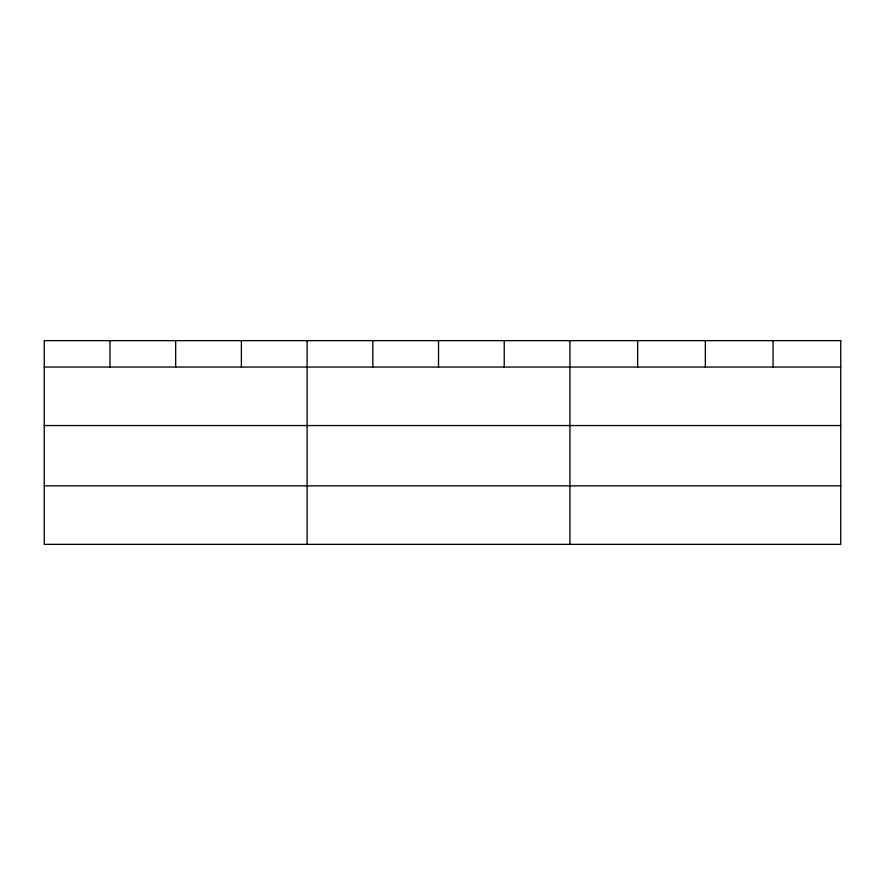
<?xml version="1.0" encoding="UTF-8"?>
<svg xmlns="http://www.w3.org/2000/svg" width="885" height="885" viewBox="0 0 885 885"><rect width="100%" height="100%" fill="white"/><g stroke="black" fill="none" stroke-linecap="round" stroke-linejoin="round"><path stroke-width="1.33" d="M44.25 367.043L840.75 367.043M44.25 425.552L840.75 425.552M44.25 485.843L840.75 485.843M773.047 340.637L773.047 367.043M705.345 340.637L705.345 367.043M637.642 340.637L637.642 367.043M569.94 340.637L569.94 544.363M504.229 340.637L504.229 367.043M438.517 340.637L438.517 367.043M372.806 340.637L372.806 367.043M307.095 340.637L307.095 544.363M241.384 340.637L241.384 367.043M175.673 340.637L175.673 367.043M109.961 340.637L109.961 367.043M840.75 340.637L44.25 340.637L44.25 544.363L840.75 544.363L840.75 340.637"/></g></svg>
